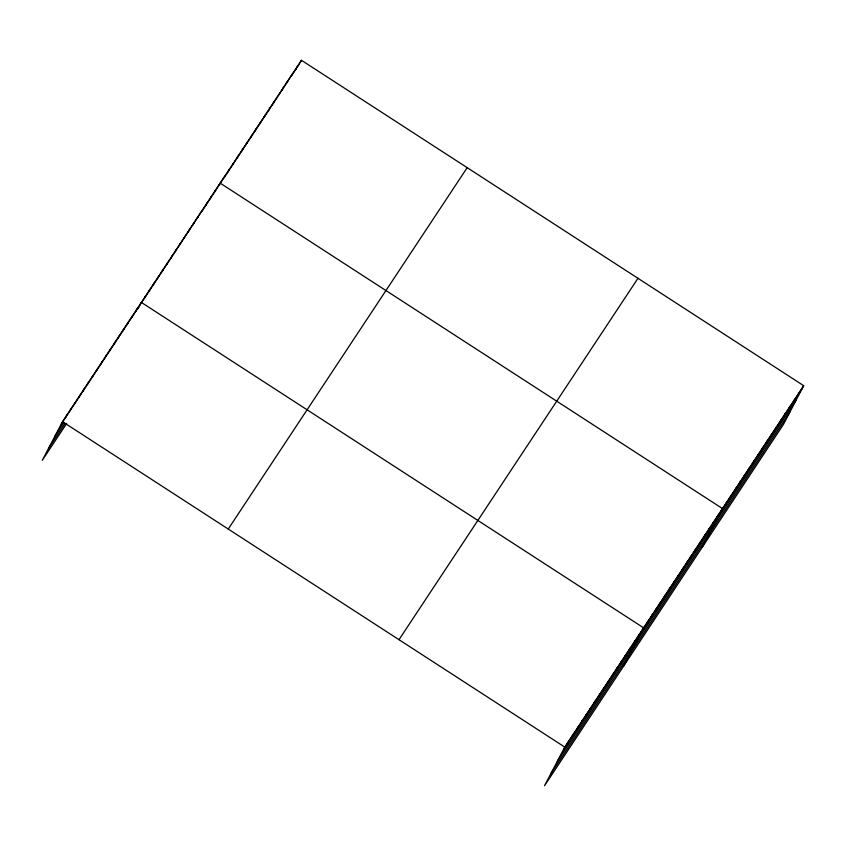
<?xml version="1.0" encoding="UTF-8"?>
<svg xmlns="http://www.w3.org/2000/svg" width="846" height="846" viewBox="0 0 846 846"><rect width="100%" height="100%" fill="white"/><g stroke="black" fill="none" stroke-linecap="round" stroke-linejoin="round"><path stroke-width="1.27" d="M803.7 385.691L564.747 747.081L544.549 785.712L783.502 424.332L803.7 385.691L301.451 60.288L62.498 421.668L42.3 460.309L66.707 423.391M65.66 417.374L66.876 415.048M70.038 410.744L71.265 408.417M74.427 404.124L75.643 401.797M78.805 397.493L80.021 395.167M83.183 390.873L84.399 388.536M87.561 384.243L88.788 381.916M91.95 377.623L93.166 375.286M96.328 370.992L97.544 368.666M100.706 364.372L101.922 362.035M105.084 357.742L106.31 355.415M109.472 351.122L110.689 348.785M113.85 344.491L115.067 342.165M118.229 337.871L119.445 335.534M122.607 331.241L123.833 328.914M126.995 324.621L128.211 322.284M131.373 317.99L132.589 315.664M135.751 311.37L136.967 309.033M138.046 308.737L139.093 306.738M140.129 304.74L141.356 302.413L643.605 627.827L623.407 666.458M144.518 298.12L145.734 295.783M148.896 291.489L150.112 289.163M153.274 284.869L154.49 282.532M157.663 278.239L158.879 275.912M162.041 271.619L163.257 269.282M166.419 264.988L167.635 262.662M172.013 256.031L170.797 258.368L202.68 209.66M175.185 251.738L176.402 249.411M179.564 245.118L180.78 242.781M183.942 238.487L185.158 236.161M188.32 231.867L189.536 229.53M192.708 225.237L193.924 222.91M197.086 218.617L198.302 216.28M205.842 205.356L207.069 203.029M210.231 198.736L211.447 196.409M214.609 192.105L215.825 189.779M218.987 185.486L220.203 183.159L722.452 508.562L702.254 547.203M224.719 176.328L202.088 211.035M228.018 171.833L229.234 169.507M232.534 165.002L233.75 162.675M238.265 155.854L237.039 158.181L277.668 96.74M241.554 151.349L242.77 149.023M246.07 144.529L247.286 142.202M250.585 137.697L251.801 135.371M255.101 130.876L256.317 128.55M259.606 124.045L260.832 121.718M264.121 117.224L265.337 114.897M268.637 110.392L269.853 108.066M273.152 103.572L274.368 101.245M282.173 89.919L283.399 87.593M286.688 83.088L287.904 80.761M292.42 73.94L278.313 95.767M295.719 69.435L296.935 67.109M300.235 62.615L301.451 60.288M567.909 742.788L569.125 740.451M572.298 736.157L573.514 733.831M576.676 729.538L577.892 727.2M581.054 722.907L582.27 720.581M585.432 716.287L586.648 713.95M589.821 709.657L591.037 707.33M594.199 703.026L595.415 700.7M598.577 696.406L599.793 694.08M602.955 689.776L604.171 687.449M607.343 683.156L608.56 680.829M611.721 676.525L612.938 674.199M616.1 669.905L617.316 667.579M620.478 663.275L621.704 660.948M624.866 656.655L626.082 654.328M629.244 650.024L630.46 647.698M633.622 643.404L634.838 641.078M638 636.774L639.227 634.447M646.767 623.523L647.983 621.197M651.145 616.903L652.361 614.577M655.523 610.273L656.75 607.946M659.912 603.653L661.128 601.316M664.29 597.022L665.506 594.696M668.668 590.402L669.884 588.065M673.046 583.772L674.273 581.445M677.435 577.152L678.651 574.815M681.813 570.521L683.029 568.195M686.191 563.901L687.407 561.564M690.569 557.271L691.795 554.944M694.957 550.651L696.173 548.314M699.335 544.02L700.551 541.694M703.713 537.4L704.93 535.063M708.091 530.77L709.318 528.443M712.48 524.15L713.696 521.813M716.858 517.519L718.074 515.193M725.752 504.068L726.968 501.741M730.267 497.247L731.483 494.91M734.783 490.416L735.999 488.089M739.288 483.595L740.514 481.258M743.803 476.763L745.019 474.437M748.319 469.942L749.535 467.605M752.834 463.111L754.05 460.784M757.35 456.29L758.566 453.953M761.865 449.459L763.081 447.132M766.37 442.638L767.597 440.301M770.886 435.806L772.102 433.48M775.401 428.985L776.617 426.648M779.917 422.154L781.133 419.828M784.432 415.333L785.648 412.996M788.937 408.502L790.164 406.175M793.453 401.681L794.669 399.344M797.968 394.849L799.184 392.523M61.282 423.994L170.173 259.31M224.148 177.681L236.394 159.154M291.849 75.294L299.59 63.587M55.022 435.976L63.778 422.725M48.56 448.327L64.835 423.719M228.24 529.057L467.193 167.667M399.005 639.692L637.958 278.313M563.531 749.408L802.484 388.028M557.271 761.389L796.223 400.01M550.809 773.73L789.762 412.351M62.498 421.668L564.747 747.081"/></g></svg>
